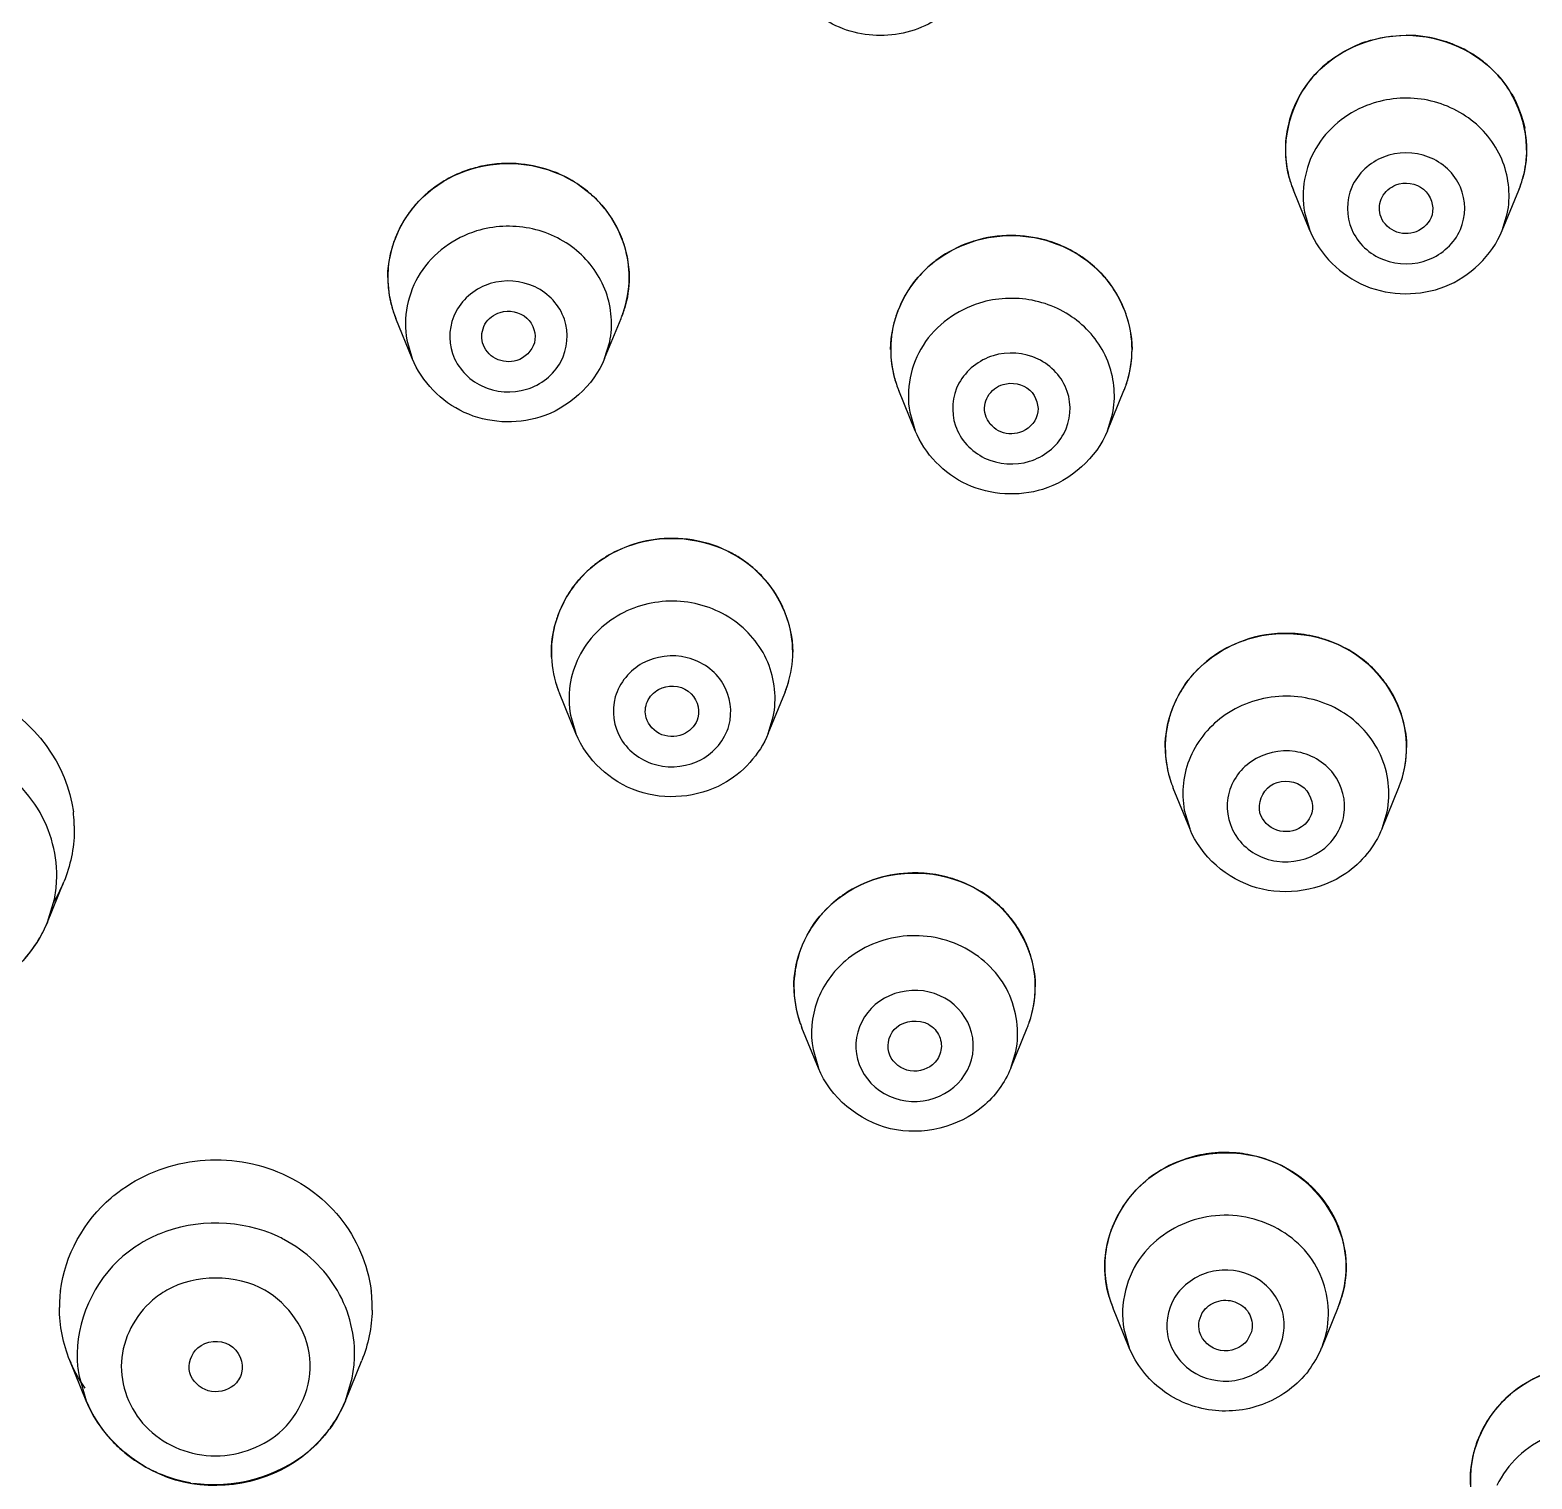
# Model space of a CAD drawing. Header units: millimetres. Extents: x 13495 to 14291, y -4366 to -3315.
# Drawn here: x 13872.386 to 13876.592, y -3799.307 to -3795.25 of the extents above; entities that cross this region are included whole.
import ezdxf

# ---------------------------------------------------------------- set-up
doc = ezdxf.new("R2010")
doc.units = ezdxf.units.MM
doc.header["$LTSCALE"] = 0.1
doc.layers.add('1', color=7, linetype='Continuous')

msp = doc.modelspace()

# ---------------------------------------------------------------- linework, layer by layer
at = {"layer": '1', "color": 7, "linetype": 'Continuous'}
for p, q in [((13875.9697, -3795.8113), (13875.9237, -3795.6986)), ((13876.5085, -3795.8113), (13876.5544, -3795.6986)), ((13875.9546, -3795.7596), (13875.9697, -3795.8113)), ((13876.5085, -3795.8113), (13876.5226, -3795.7645)), ((13873.4563, -3796.17), (13873.4103, -3796.0573)), ((13873.995, -3796.17), (13874.041, -3796.0573)), ((13873.4412, -3796.1183), (13873.4563, -3796.17)), ((13873.995, -3796.17), (13874.0092, -3796.1233)), ((13874.8644, -3796.3718), (13874.8184, -3796.2591)), ((13875.4032, -3796.3718), (13875.4491, -3796.2591)), ((13874.8493, -3796.3201), (13874.8644, -3796.3718)), ((13875.4032, -3796.3718), (13875.4173, -3796.3251)), ((13873.8461, -3797.0057), (13873.8458, -3796.9923)), ((13873.9144, -3797.2197), (13873.8684, -3797.1071)), ((13874.4531, -3797.2197), (13874.4991, -3797.1071)), ((13873.8992, -3797.1681), (13873.9144, -3797.2197)), ((13874.4531, -3797.2197), (13874.4673, -3797.173)), ((13875.6332, -3797.4859), (13875.5872, -3797.3732)), ((13876.1719, -3797.4859), (13876.2179, -3797.3732)), ((13875.6181, -3797.4342), (13875.6332, -3797.4859)), ((13876.1719, -3797.4859), (13876.1861, -3797.4392)), ((13872.4348, -3797.7477), (13872.4808, -3797.635)), ((13872.4348, -3797.7477), (13872.4541, -3797.6839)), ((13874.5935, -3798.1566), (13874.5475, -3798.0439)), ((13875.1323, -3798.1566), (13875.1782, -3798.0439)), ((13874.5784, -3798.1049), (13874.5935, -3798.1566)), ((13875.1323, -3798.1566), (13875.1464, -3798.1099)), ((13875.464, -3798.9396), (13875.418, -3798.8269)), ((13876.0028, -3798.9396), (13876.0487, -3798.8269)), ((13875.4489, -3798.8879), (13875.464, -3798.9396)), ((13875.806, -3798.8954), (13875.7941, -3798.9191)), ((13872.5435, -3799.0884), (13872.4975, -3798.9757)), ((13873.2689, -3799.0884), (13873.3148, -3798.9757)), ((13872.5233, -3799.0197), (13872.5435, -3799.0884)), ((13873.2689, -3799.0884), (13873.2881, -3799.0246))]:
    msp.add_line(p, q, dxfattribs=at)
for centre, radius, start, end in [((13876.2371, -3795.6146), 0.3497, 109.6451, 111.3667), ((13876.2377, -3795.6161), 0.3513, 108.5006, 109.6457), ((13876.2389, -3795.6225), 0.3579, 72.7497, 89.9753), ((13876.2407, -3795.6152), 0.3504, 67.2822, 72.6774), ((13876.2433, -3795.6092), 0.3438, 54.8268, 67.2935), ((13876.2478, -3795.6023), 0.3356, 48.6845, 54.7818), ((13876.2231, -3795.5942), 0.3247, 132.1276, 146.1615), ((13876.228, -3795.5995), 0.332, 127.8641, 132.1505), ((13876.2544, -3795.5949), 0.3257, 35.5938, 48.6861), ((13876.216, -3795.589), 0.3159, 146.2357, 152.476), ((13876.2613, -3795.5896), 0.317, 30.242, 35.5442), ((13876.2096, -3795.5856), 0.3087, 152.4807, 165.7174), ((13876.2045, -3795.5838), 0.3034, 172.0253, 188.2681), ((13876.2053, -3795.5843), 0.3042, 165.7641, 171.9662), ((13876.2747, -3795.5838), 0.3023, 8.2984, 11.2729), ((13876.2736, -3795.5838), 0.3034, 352.1284, 8.269), ((13873.7257, -3795.9825), 0.3591, 84.3719, 101.7977), ((13873.7258, -3795.9791), 0.3557, 69.5643, 84.3249), ((13876.2034, -3795.5838), 0.3023, 188.2984, 191.2689), ((13876.2728, -3795.5834), 0.3043, 345.4432, 352.0687), ((13873.7204, -3795.9667), 0.3422, 118.2105, 121.4537), ((13873.7238, -3795.9732), 0.3496, 107.0665, 118.1936), ((13873.7249, -3795.9768), 0.3533, 103.3744, 107.0574), ((13873.7253, -3795.9787), 0.3554, 101.858, 103.3771), ((13873.7281, -3795.9718), 0.3481, 64.7075, 69.5096), ((13873.7307, -3795.9665), 0.3422, 54.3719, 64.72), ((13876.2075, -3795.5828), 0.3065, 191.3069, 202.1994), ((13876.2091, -3795.5822), 0.3081, 195.679, 202.1683), ((13876.2708, -3795.5829), 0.3063, 337.8019, 345.4401), ((13876.269, -3795.5822), 0.3083, 337.8315, 344.1107), ((13873.7347, -3795.9606), 0.3351, 48.6638, 54.3405), ((13873.7404, -3795.9542), 0.3265, 38.5868, 48.67), ((13873.7076, -3795.9513), 0.3221, 138.9231, 143.7612), ((13873.7455, -3795.9499), 0.3199, 32.7029, 38.5582), ((13873.7017, -3795.9471), 0.3149, 143.7404, 157.0232), ((13873.7516, -3795.946), 0.3126, 21.7129, 32.7008), ((13873.6956, -3795.9441), 0.3081, 157.0909, 163.5264), ((13873.757, -3795.9437), 0.3068, 16.4595, 21.6839), ((13875.1314, -3796.1734), 0.3479, 107.0614, 107.5683), ((13875.1339, -3796.183), 0.3579, 90.0248, 106.9921), ((13875.1337, -3796.1831), 0.3579, 74.229, 89.9803), ((13875.1351, -3796.1766), 0.3513, 69.0581, 74.1742), ((13873.6918, -3795.943), 0.3041, 163.5275, 169.8375), ((13873.7592, -3795.9429), 0.3044, 0.0603, 16.4282), ((13875.1372, -3796.1715), 0.3457, 58.0655, 69.0703), ((13875.1408, -3796.1653), 0.3386, 51.9921, 58.0306), ((13873.6902, -3795.9426), 0.3025, 176.1303, 182.9645), ((13873.69, -3795.9426), 0.3023, 169.8533, 176.1291), ((13875.1203, -3796.1572), 0.3282, 129.23, 140.6727), ((13875.125, -3796.1628), 0.3356, 123.636, 129.2489), ((13875.1464, -3796.1581), 0.3295, 41.2658, 51.9987), ((13873.6923, -3795.9422), 0.3046, 180.0679, 195.4631), ((13873.6887, -3795.9427), 0.301, 182.9685, 186.3478), ((13875.1142, -3796.1519), 0.3202, 140.7216, 147.5359), ((13875.1518, -3796.1532), 0.3222, 34.991, 41.2327), ((13873.6907, -3795.9424), 0.303, 186.3611, 193.0864), ((13875.1076, -3796.1477), 0.3123, 147.5265, 158.3448), ((13875.1584, -3796.1486), 0.3141, 23.2594, 34.9883), ((13873.6941, -3795.9416), 0.3065, 193.0881, 200.1384), ((13873.6932, -3795.9419), 0.3056, 195.4758, 202.1691), ((13873.6947, -3795.9414), 0.3071, 200.1377, 202.1892), ((13873.7563, -3795.9412), 0.3075, 339.0452, 340.2425), ((13873.7584, -3795.9421), 0.3052, 339.7138, 343.326), ((13875.1029, -3796.1456), 0.3072, 158.3877, 165.7822), ((13875.1644, -3796.1458), 0.3075, 17.6338, 23.2247), ((13873.7554, -3795.9408), 0.3084, 337.8054, 339.0452), ((13875.0991, -3796.1446), 0.3033, 165.785, 172.3714), ((13875.1669, -3796.1448), 0.3048, 0.0741, 17.5953), ((13875.0986, -3796.1444), 0.3027, 176.5673, 184.1993), ((13875.0972, -3796.1443), 0.3013, 172.3855, 176.5632), ((13875.1005, -3796.144), 0.3046, 180.073, 195.2904), ((13875.0977, -3796.1444), 0.3018, 184.2017, 189.5152), ((13875.1671, -3796.144), 0.3046, 344.6539, 359.9265), ((13875.1, -3796.1439), 0.3042, 189.5338, 196.6901), ((13875.1007, -3796.144), 0.3049, 195.2833, 199.0202), ((13875.1033, -3796.143), 0.3076, 196.6848, 200.5837), ((13875.1043, -3796.1426), 0.3087, 200.5825, 202.1823), ((13875.1639, -3796.1428), 0.308, 337.8046, 340.0712), ((13875.1653, -3796.1433), 0.3066, 340.0717, 341.6099), ((13875.1669, -3796.144), 0.3049, 340.9775, 344.6607), ((13874.1836, -3797.0286), 0.3555, 95.6749, 111.3868), ((13874.1836, -3797.0323), 0.3591, 78.8668, 95.6313), ((13874.1843, -3797.0271), 0.3539, 73.3809, 78.8138), ((13874.1776, -3797.0145), 0.3402, 118.6074, 123.7392), ((13874.1806, -3797.0202), 0.3466, 112.2448, 118.5928), ((13874.1816, -3797.0224), 0.3489, 111.4559, 112.2523), ((13874.1858, -3797.0224), 0.349, 61.7328, 73.3921), ((13874.1889, -3797.0162), 0.3421, 55.2983, 61.695), ((13874.1692, -3797.0043), 0.3269, 130.782, 139.9492), ((13874.176, -3797.0121), 0.3373, 123.7297, 130.7775), ((13874.1944, -3797.0083), 0.3324, 43.9312, 55.3052), ((13874.1641, -3796.9998), 0.3201, 139.9662, 147.1702), ((13874.1998, -3797.0028), 0.3247, 37.2705, 43.8937), ((13874.207, -3796.9973), 0.3157, 24.8048, 37.2669), ((13874.1582, -3796.9959), 0.3131, 147.1842, 156.8417), ((13874.1536, -3796.9939), 0.308, 156.854, 164.0132), ((13874.2136, -3796.994), 0.3083, 18.8078, 24.7639), ((13874.1494, -3796.9926), 0.3036, 164.0382, 174.4585), ((13874.1481, -3796.9924), 0.3023, 174.469, 180.0184), ((13875.9026, -3797.2967), 0.3575, 85.8821, 107.001), ((13875.9027, -3797.2956), 0.3563, 75.0955, 85.8853), ((13875.9034, -3797.2923), 0.353, 68.9709, 75.0712), ((13875.906, -3797.2855), 0.3457, 58.8036, 68.9793), ((13874.1466, -3796.9924), 0.3008, 180.0226, 181.107), ((13874.146, -3796.9924), 0.3002, 181.1069, 182.5412), ((13874.217, -3796.9919), 0.3047, 342.6746, 359.9296), ((13875.8928, -3797.2754), 0.3337, 124.4601, 125.3188), ((13875.9094, -3797.2797), 0.3389, 52.3061, 58.7759), ((13875.9149, -3797.2725), 0.3299, 41.8087, 52.3061), ((13875.9202, -3797.2676), 0.3227, 35.3069, 41.7831), ((13874.1511, -3796.9918), 0.3053, 196.5145, 200.2832), ((13874.1532, -3796.9908), 0.3076, 200.5387, 202.2038), ((13874.2162, -3796.9916), 0.3056, 337.831, 344.6296), ((13874.2144, -3796.9909), 0.3075, 337.7994, 341.4927), ((13874.2166, -3796.9917), 0.3051, 341.4961, 342.6457), ((13875.8763, -3797.2617), 0.3123, 147.3761, 159.1691), ((13875.8815, -3797.265), 0.3184, 141.563, 147.388), ((13875.927, -3797.2627), 0.3143, 23.5727, 35.301), ((13875.9331, -3797.2599), 0.3076, 17.8122, 23.5397), ((13875.868, -3797.2587), 0.3034, 166.1343, 174.2641), ((13875.8715, -3797.2596), 0.307, 159.2186, 166.1357), ((13875.9356, -3797.2589), 0.3049, 0.0773, 17.773), ((13875.8652, -3797.2584), 0.3006, 174.2837, 177.3863), ((13875.8671, -3797.2584), 0.3025, 177.3923, 191.4138), ((13875.8693, -3797.2581), 0.3046, 180.0728, 199.037), ((13875.9359, -3797.2581), 0.3046, 340.9362, 359.928), ((13875.9356, -3797.258), 0.305, 341.8094, 359.9205), ((13875.869, -3797.2579), 0.3044, 191.4294, 197.4294), ((13875.8722, -3797.257), 0.3078, 197.4246, 200.4256), ((13875.9337, -3797.2572), 0.307, 339.8941, 341.7736), ((13875.8734, -3797.2565), 0.309, 200.4247, 202.1859), ((13875.9323, -3797.2567), 0.3084, 337.8059, 339.894), ((13872.1167, -3797.4867), 0.3934, 5.9199, 6.9135), ((13872.1199, -3797.4864), 0.3902, 1.1845, 5.9256), ((13872.1243, -3797.4863), 0.3858, 0.0005, 1.1782), ((13872.123, -3797.4863), 0.3871, 358.9778, 359.9997), ((13872.1057, -3797.4818), 0.4052, 328.5605, 336.9445), ((13872.1135, -3797.6158), 0.3474, 348.6976, 356.8981), ((13872.1096, -3797.4835), 0.4009, 336.9599, 337.8015), ((13874.863, -3797.9676), 0.3576, 91.0191, 107.0002), ((13874.8629, -3797.9673), 0.3574, 85.7703, 90.9982), ((13874.863, -3797.9662), 0.3563, 74.9773, 85.7741), ((13874.8637, -3797.9629), 0.3528, 68.7705, 74.9522), ((13874.8664, -3797.9561), 0.3455, 58.6505, 68.7799), ((13874.8537, -3797.9471), 0.335, 125.4005, 130.3711), ((13874.8556, -3797.9497), 0.3382, 124.0082, 125.4071), ((13874.8698, -3797.9502), 0.3388, 52.0152, 58.6218), ((13874.8754, -3797.9431), 0.3297, 41.6907, 52.0173), ((13874.8463, -3797.9392), 0.324, 137.5466, 144.27), ((13874.8496, -3797.9422), 0.3285, 130.3834, 137.5541), ((13874.8808, -3797.938), 0.3223, 34.9166, 41.6644), ((13872.1025, -3797.6121), 0.3589, 328.8579, 337.8076), ((13874.8383, -3797.9334), 0.3142, 144.2783, 155.9199), ((13874.8875, -3797.9333), 0.3141, 23.7675, 34.907), ((13872.0943, -3797.6067), 0.3687, 316.99, 328.8067), ((13874.8322, -3797.9305), 0.3075, 155.9531, 161.9396), ((13874.8927, -3797.9309), 0.3084, 17.3397, 23.7421), ((13874.8964, -3797.9295), 0.3044, 3.7657, 17.3099), ((13874.8296, -3797.9288), 0.3046, 180.0727, 199.037), ((13874.8962, -3797.9288), 0.3046, 340.9362, 359.928), ((13874.8956, -3797.9287), 0.3052, 341.1474, 358.6509), ((13874.8995, -3797.9292), 0.3013, 359.9859, 3.7376), ((13874.9011, -3797.9292), 0.2997, 358.7271, 359.4179), ((13874.9007, -3797.9292), 0.3001, 359.4179, 359.9836), ((13874.8309, -3797.9282), 0.3061, 198.6121, 199.747), ((13874.895, -3797.9283), 0.3059, 340.5449, 341.1202), ((13874.8324, -3797.9277), 0.3077, 199.7481, 202.1979), ((13874.8935, -3797.9277), 0.3075, 337.803, 340.5429), ((13875.7333, -3798.7495), 0.3565, 96.2328, 101.2722), ((13875.7334, -3798.7515), 0.3586, 83.6312, 96.213), ((13875.7334, -3798.7502), 0.3572, 78.6198, 83.6174), ((13872.8894, -3798.8445), 0.4265, 129.1, 130.3793), ((13875.7152, -3798.7209), 0.322, 139.1737, 142.4285), ((13875.7175, -3798.7228), 0.325, 137.5862, 139.1765), ((13875.7494, -3798.7226), 0.3247, 38.3459, 43.6704), ((13875.7559, -3798.7176), 0.3165, 24.6874, 38.3585), ((13875.7005, -3798.7127), 0.3051, 160.131, 174.8733), ((13875.7012, -3798.713), 0.3059, 158.7364, 160.1227), ((13875.7629, -3798.714), 0.3087, 19.0762, 24.6241), ((13872.902, -3798.9868), 0.3969, 112.9821, 114.0281), ((13872.9114, -3798.9853), 0.3951, 62.0241, 64.5814), ((13875.6965, -3798.7121), 0.3011, 174.9279, 177.9099), ((13875.6981, -3798.7121), 0.3026, 177.913, 191.4081), ((13872.8618, -3798.8274), 0.3935, 173.0803, 173.9615), ((13872.9003, -3799.0084), 0.2647, 119.8289, 130.3157), ((13872.9507, -3798.8274), 0.3935, 5.9838, 6.9153), ((13875.7011, -3798.7113), 0.3057, 191.4393, 200.3945), ((13872.8581, -3798.8271), 0.3899, 173.9534, 179.9876), ((13872.9537, -3798.8271), 0.3904, 1.1351, 5.9894), ((13872.958, -3798.827), 0.3861, 358.9084, 1.1289), ((13875.7012, -3798.7116), 0.3057, 196.2987, 201.1462), ((13875.7039, -3798.7103), 0.3087, 200.3844, 201.675), ((13875.7043, -3798.7102), 0.3091, 201.6748, 202.1866), ((13875.7635, -3798.7105), 0.3081, 337.8051, 338.4154), ((13875.7639, -3798.7107), 0.3077, 338.4153, 339.6021), ((13875.7652, -3798.7115), 0.3061, 338.9704, 343.3072), ((13875.7604, -3798.8407), 0.2618, 337.8044, 348.5082), ((13875.7442, -3798.8338), 0.2793, 322.4401, 337.7456), ((13872.868, -3798.8245), 0.4002, 202.1981, 203.2355), ((13872.8742, -3798.8216), 0.407, 203.2699, 214.6022), ((13872.8653, -3798.9564), 0.3479, 183.0216, 190.4852), ((13872.9472, -3798.9565), 0.3476, 348.6964, 356.9251), ((13872.9445, -3798.8247), 0.3999, 336.8385, 337.8087), ((13872.8774, -3798.9519), 0.3607, 202.2227, 215.021), ((13872.9334, -3798.9509), 0.3625, 324.2552, 333.7299), ((13872.9397, -3798.9542), 0.3555, 333.7541, 337.8191), ((13872.8864, -3798.9455), 0.3718, 215.0418, 224.2112), ((13872.9303, -3798.9487), 0.3664, 322.8604, 324.2657), ((13872.892, -3798.9399), 0.3797, 224.2233, 231.5897), ((13872.9221, -3798.942), 0.3769, 310.3691, 321.8436), ((13872.9291, -3798.9479), 0.3678, 321.8833, 322.8603), ((13876.7268, -3799.3085), 0.3077, 159.0556, 166.9765), ((13876.727, -3799.3085), 0.3078, 154.7649, 159.059), ((13872.8996, -3798.9301), 0.3921, 231.6071, 242.5432), ((13876.7222, -3799.3074), 0.3029, 166.9838, 171.0952), ((13872.9015, -3798.9266), 0.396, 242.5408, 246.7352), ((13876.7214, -3799.3071), 0.3021, 175.6843, 183.1468), ((13876.7205, -3799.307), 0.3012, 171.1034, 175.6805), ((13872.9055, -3798.9167), 0.4068, 246.7694, 260.0756)]:
    msp.add_arc(centre, radius, start, end, dxfattribs=at)
for points, knots in [([(13890.4964, -3803.3838), (13891.7025, -3802.0103), (13893.5812, -3798.7628), (13894.181, -3793.1935), (13892.4539, -3787.8406), (13888.6966, -3783.5616), (13883.5237, -3780.9851), (13877.7181, -3780.471), (13872.142, -3782.0794), (13869.0826, -3784.4668), (13867.869, -3785.8853)], [0, 0, 0, 0, 0.12306, 0.244548, 0.366574, 0.490907, 0.617911, 0.74639, 0.874326, 1, 1, 1, 1]), ([(13874.7671, -3795.2653), (13874.7107, -3795.2653), (13874.5957, -3795.2323), (13874.5189, -3795.1396), (13874.4977, -3795.0879)], [0, 0, 0, 0, 0.502479, 1, 1, 1, 1]), ([(13875.0365, -3795.0879), (13875.0154, -3795.1396), (13874.9386, -3795.2323), (13874.8236, -3795.2653), (13874.7671, -3795.2653)], [0, 0, 0, 0, 0.497525, 1, 1, 1, 1]), ([(13875.9124, -3795.6655), (13875.887, -3795.5748), (13875.9344, -3795.3517), (13876.1406, -3795.2646), (13876.2391, -3795.2646)], [0, 0, 0, 0, 0.488965, 1, 1, 1, 1]), ([(13876.2391, -3795.2646), (13876.3377, -3795.2646), (13876.5444, -3795.352), (13876.5913, -3795.5758), (13876.5655, -3795.6666)], [0, 0, 0, 0, 0.511025, 1, 1, 1, 1]), ([(13876.1286, -3795.4613), (13876.0707, -3795.4839), (13875.9672, -3795.5678), (13875.9438, -3795.7003), (13875.9546, -3795.7596)], [0, 0, 0, 0, 0.507705, 1, 1, 1, 1]), ([(13876.5226, -3795.7645), (13876.5322, -3795.7171), (13876.5235, -3795.6135), (13876.4284, -3795.4901), (13876.2825, -3795.4301), (13876.1762, -3795.4427), (13876.1286, -3795.4613)], [0, 0, 0, 0, 0.242358, 0.489489, 0.743723, 1, 1, 1, 1]), ([(13873.3877, -3795.9426), (13873.3877, -3795.8552), (13873.476, -3795.6701), (13873.6703, -3795.6161), (13873.761, -3795.6251)], [0, 0, 0, 0, 0.48951, 1, 1, 1, 1]), ([(13873.761, -3795.6251), (13873.8404, -3795.633), (13873.9973, -3795.7042), (13874.0636, -3795.8657), (13874.0636, -3795.9426)], [0, 0, 0, 0, 0.509525, 1, 1, 1, 1]), ([(13876.1761, -3795.6055), (13876.138, -3795.6204), (13876.0705, -3795.6812), (13876.0711, -3795.8173), (13876.1711, -3795.909), (13876.263, -3795.9082), (13876.3021, -3795.8929)], [0, 0, 0, 0, 0.250051, 0.492862, 0.742906, 1, 1, 1, 1]), ([(13876.3021, -3795.8929), (13876.3401, -3795.878), (13876.4077, -3795.8172), (13876.407, -3795.681), (13876.307, -3795.5894), (13876.2152, -3795.5902), (13876.1761, -3795.6055)], [0, 0, 0, 0, 0.250051, 0.492862, 0.742906, 1, 1, 1, 1]), ([(13876.1665, -3795.767), (13876.1621, -3795.751), (13876.1661, -3795.7138), (13876.1945, -3795.69), (13876.2104, -3795.6837)], [0, 0, 0, 0, 0.492269, 1, 1, 1, 1]), ([(13876.2104, -3795.6837), (13876.2348, -3795.6742), (13876.2979, -3795.6812), (13876.3183, -3795.7429), (13876.3117, -3795.767)], [0, 0, 0, 0, 0.512596, 1, 1, 1, 1]), ([(13874.0092, -3796.1233), (13874.0184, -3796.0776), (13874.0111, -3795.9781), (13873.9235, -3795.8568), (13873.7862, -3795.7927), (13873.6836, -3795.7982), (13873.6364, -3795.8126)], [0, 0, 0, 0, 0.242536, 0.489452, 0.743343, 1, 1, 1, 1]), ([(13876.2678, -3795.8146), (13876.2485, -3795.8222), (13876.2024, -3795.8215), (13876.1718, -3795.7863), (13876.1665, -3795.767)], [0, 0, 0, 0, 0.5084, 1, 1, 1, 1]), ([(13873.6364, -3795.8126), (13873.5735, -3795.8319), (13873.4577, -3795.9146), (13873.4297, -3796.0557), (13873.4412, -3796.1183)], [0, 0, 0, 0, 0.508422, 1, 1, 1, 1]), ([(13874.7958, -3796.1444), (13874.7958, -3796.0622), (13874.8727, -3795.8889), (13875.0483, -3795.8252), (13875.1338, -3795.8252)], [0, 0, 0, 0, 0.489924, 1, 1, 1, 1]), ([(13875.1338, -3795.8252), (13875.2193, -3795.8252), (13875.3949, -3795.8889), (13875.4717, -3796.0622), (13875.4717, -3796.1444)], [0, 0, 0, 0, 0.510077, 1, 1, 1, 1]), ([(13875.9697, -3795.8113), (13875.9974, -3795.8791), (13876.1146, -3795.9959), (13876.2787, -3795.9952), (13876.3476, -3795.9682)], [0, 0, 0, 0, 0.497447, 1, 1, 1, 1]), ([(13873.6748, -3795.96), (13873.6355, -3795.972), (13873.5634, -3796.0274), (13873.5524, -3796.1631), (13873.6449, -3796.2624), (13873.7364, -3796.2681), (13873.7765, -3796.2558)], [0, 0, 0, 0, 0.251163, 0.494065, 0.742992, 1, 1, 1, 1]), ([(13873.7765, -3796.2558), (13873.8158, -3796.2438), (13873.8879, -3796.1885), (13873.8989, -3796.0528), (13873.8064, -3795.9534), (13873.7149, -3795.9477), (13873.6748, -3795.96)], [0, 0, 0, 0, 0.251163, 0.494065, 0.742992, 1, 1, 1, 1]), ([(13875.4173, -3796.3251), (13875.4266, -3796.2794), (13875.4193, -3796.1799), (13875.3317, -3796.0586), (13875.1944, -3795.9945), (13875.0917, -3796), (13875.0446, -3796.0144)], [0, 0, 0, 0, 0.242536, 0.489452, 0.743343, 1, 1, 1, 1]), ([(13873.653, -3796.1257), (13873.6484, -3796.1089), (13873.6535, -3796.0693), (13873.6852, -3796.0458), (13873.7025, -3796.0405)], [0, 0, 0, 0, 0.491531, 1, 1, 1, 1]), ([(13873.7025, -3796.0405), (13873.7268, -3796.0331), (13873.7865, -3796.0432), (13873.8046, -3796.1024), (13873.7982, -3796.1258)], [0, 0, 0, 0, 0.512468, 1, 1, 1, 1]), ([(13875.0446, -3796.0144), (13874.9817, -3796.0337), (13874.8659, -3796.1164), (13874.8379, -3796.2575), (13874.8493, -3796.3201)], [0, 0, 0, 0, 0.508422, 1, 1, 1, 1]), ([(13873.7488, -3796.1753), (13873.7299, -3796.1811), (13873.6864, -3796.1781), (13873.6581, -3796.1442), (13873.653, -3796.1257)], [0, 0, 0, 0, 0.508582, 1, 1, 1, 1]), ([(13873.8132, -3796.3343), (13873.7457, -3796.355), (13873.5911, -3796.3469), (13873.4826, -3796.2347), (13873.4563, -3796.17)], [0, 0, 0, 0, 0.502607, 1, 1, 1, 1]), ([(13875.0829, -3796.1618), (13875.0437, -3796.1739), (13874.9716, -3796.2292), (13874.9605, -3796.3649), (13875.053, -3796.4642), (13875.1445, -3796.47), (13875.1847, -3796.4576)], [0, 0, 0, 0, 0.251163, 0.494065, 0.742992, 1, 1, 1, 1]), ([(13875.1847, -3796.4576), (13875.2239, -3796.4456), (13875.296, -3796.3903), (13875.3071, -3796.2546), (13875.2146, -3796.1552), (13875.1231, -3796.1495), (13875.0829, -3796.1618)], [0, 0, 0, 0, 0.251163, 0.494065, 0.742992, 1, 1, 1, 1]), ([(13875.0612, -3796.3275), (13875.0566, -3796.3107), (13875.0617, -3796.2711), (13875.0934, -3796.2476), (13875.1106, -3796.2424)], [0, 0, 0, 0, 0.491531, 1, 1, 1, 1]), ([(13875.1106, -3796.2424), (13875.1349, -3796.2349), (13875.1946, -3796.245), (13875.2128, -3796.3042), (13875.2064, -3796.3276)], [0, 0, 0, 0, 0.512468, 1, 1, 1, 1]), ([(13875.157, -3796.3771), (13875.138, -3796.3829), (13875.0946, -3796.3799), (13875.0662, -3796.346), (13875.0612, -3796.3275)], [0, 0, 0, 0, 0.508582, 1, 1, 1, 1]), ([(13875.2213, -3796.5361), (13875.1539, -3796.5568), (13874.9992, -3796.5487), (13874.8908, -3796.4365), (13874.8644, -3796.3718)], [0, 0, 0, 0, 0.502607, 1, 1, 1, 1]), ([(13873.8458, -3796.9923), (13873.8458, -3796.9155), (13873.9121, -3796.7539), (13874.069, -3796.6827), (13874.1484, -3796.6749)], [0, 0, 0, 0, 0.490475, 1, 1, 1, 1]), ([(13874.1484, -3796.6749), (13874.2391, -3796.6659), (13874.4334, -3796.7198), (13874.5217, -3796.9049), (13874.5217, -3796.9923)], [0, 0, 0, 0, 0.510491, 1, 1, 1, 1]), ([(13874.4673, -3797.173), (13874.4774, -3797.1228), (13874.4662, -3797.0122), (13874.358, -3796.8859), (13874.1982, -3796.8343), (13874.0868, -3796.8597), (13874.0394, -3796.8856)], [0, 0, 0, 0, 0.242175, 0.48975, 0.744521, 1, 1, 1, 1]), ([(13874.0394, -3796.8856), (13873.9902, -3796.9124), (13873.9061, -3796.996), (13873.8894, -3797.1144), (13873.8992, -3797.1681)], [0, 0, 0, 0, 0.506456, 1, 1, 1, 1]), ([(13875.7981, -3796.9549), (13875.8958, -3796.9249), (13876.1268, -3796.9525), (13876.2405, -3797.1607), (13876.2405, -3797.2585)], [0, 0, 0, 0, 0.510854, 1, 1, 1, 1]), ([(13875.5646, -3797.2585), (13875.5646, -3797.1923), (13875.6123, -3797.0545), (13875.7328, -3796.9749), (13875.7981, -3796.9549)], [0, 0, 0, 0, 0.491919, 1, 1, 1, 1]), ([(13874.2661, -3797.2923), (13874.3017, -3797.2729), (13874.3606, -3797.2037), (13874.3404, -3797.0691), (13874.2296, -3796.9911), (13874.1383, -3797.0029), (13874.1014, -3797.023)], [0, 0, 0, 0, 0.2482, 0.491261, 0.743142, 1, 1, 1, 1]), ([(13871.8613, -3797.1237), (13871.9833, -3797.0605), (13872.2998, -3797.0487), (13872.4913, -3797.308), (13872.5073, -3797.4393)], [0, 0, 0, 0, 0.509463, 1, 1, 1, 1]), ([(13874.1014, -3797.023), (13874.0658, -3797.0424), (13874.0069, -3797.1116), (13874.027, -3797.2463), (13874.1378, -3797.3242), (13874.2292, -3797.3124), (13874.2661, -3797.2923)], [0, 0, 0, 0, 0.2482, 0.491261, 0.743142, 1, 1, 1, 1]), ([(13874.1112, -3797.1755), (13874.1071, -3797.161), (13874.1095, -3797.1276), (13874.1326, -3797.1037), (13874.1462, -3797.0963)], [0, 0, 0, 0, 0.493555, 1, 1, 1, 1]), ([(13874.1462, -3797.0963), (13874.1705, -3797.0831), (13874.2391, -3797.0843), (13874.2633, -3797.1501), (13874.2563, -3797.1755)], [0, 0, 0, 0, 0.5126, 1, 1, 1, 1]), ([(13876.1861, -3797.4392), (13876.1967, -3797.3867), (13876.1832, -3797.2705), (13876.0642, -3797.1425), (13875.8935, -3797.0988), (13875.7793, -3797.1354), (13875.7329, -3797.1673)], [0, 0, 0, 0, 0.242112, 0.490134, 0.74531, 1, 1, 1, 1]), ([(13874.2212, -3797.219), (13874.2018, -3797.2296), (13874.1516, -3797.2336), (13874.1169, -3797.1963), (13874.1112, -3797.1755)], [0, 0, 0, 0, 0.507873, 1, 1, 1, 1]), ([(13875.7329, -3797.1673), (13875.6908, -3797.1962), (13875.6211, -3797.2778), (13875.6091, -3797.3851), (13875.6181, -3797.4342)], [0, 0, 0, 0, 0.505438, 1, 1, 1, 1]), ([(13874.3259, -3797.361), (13874.2559, -3797.3992), (13874.0767, -3797.417), (13873.9442, -3797.2929), (13873.9144, -3797.2197)], [0, 0, 0, 0, 0.502398, 1, 1, 1, 1]), ([(13875.9993, -3797.5496), (13876.0326, -3797.5268), (13876.0837, -3797.4515), (13876.0483, -3797.3201), (13875.9304, -3797.2538), (13875.8403, -3797.2743), (13875.8058, -3797.298)], [0, 0, 0, 0, 0.246795, 0.490404, 0.743662, 1, 1, 1, 1]), ([(13872.4603, -3797.6346), (13872.4641, -3797.564), (13872.4254, -3797.4149), (13872.3087, -3797.3162), (13872.2427, -3797.2857)], [0, 0, 0, 0, 0.493043, 1, 1, 1, 1]), ([(13875.8058, -3797.298), (13875.7725, -3797.3208), (13875.7214, -3797.3961), (13875.7568, -3797.5275), (13875.8747, -3797.5938), (13875.9648, -3797.5733), (13875.9993, -3797.5496)], [0, 0, 0, 0, 0.246795, 0.490404, 0.743662, 1, 1, 1, 1]), ([(13875.8585, -3797.3665), (13875.8822, -3797.3502), (13875.9549, -3797.3462), (13875.9824, -3797.4153), (13875.9751, -3797.4417)], [0, 0, 0, 0, 0.512417, 1, 1, 1, 1]), ([(13875.9466, -3797.4811), (13875.9274, -3797.4943), (13875.8742, -3797.5025), (13875.836, -3797.4635), (13875.83, -3797.4417)], [0, 0, 0, 0, 0.507286, 1, 1, 1, 1]), ([(13876.0701, -3797.6117), (13876.0006, -3797.6593), (13875.8102, -3797.6929), (13875.6647, -3797.5632), (13875.6332, -3797.4859)], [0, 0, 0, 0, 0.502196, 1, 1, 1, 1]), ([(13874.7584, -3797.6256), (13874.8561, -3797.5956), (13875.0871, -3797.6232), (13875.2008, -3797.8313), (13875.2008, -3797.9292)], [0, 0, 0, 0, 0.510854, 1, 1, 1, 1]), ([(13874.5249, -3797.9292), (13874.5249, -3797.863), (13874.5726, -3797.7252), (13874.6931, -3797.6456), (13874.7584, -3797.6256)], [0, 0, 0, 0, 0.491919, 1, 1, 1, 1]), ([(13875.1464, -3798.1099), (13875.1575, -3798.0552), (13875.1415, -3797.9333), (13875.0114, -3797.8043), (13874.8302, -3797.7695), (13874.7142, -3797.818), (13874.6697, -3797.8559)], [0, 0, 0, 0, 0.24212, 0.490664, 0.746217, 1, 1, 1, 1]), ([(13874.6697, -3797.8559), (13874.6345, -3797.8858), (13874.5784, -3797.964), (13874.5702, -3798.0603), (13874.5784, -3798.1049)], [0, 0, 0, 0, 0.504432, 1, 1, 1, 1]), ([(13874.973, -3798.2101), (13875.0036, -3798.1841), (13875.0461, -3798.1035), (13874.9962, -3797.977), (13874.8724, -3797.9227), (13874.7845, -3797.9519), (13874.7527, -3797.9789)], [0, 0, 0, 0, 0.245527, 0.489967, 0.744455, 1, 1, 1, 1]), ([(13874.7527, -3797.9789), (13874.7221, -3798.0049), (13874.6796, -3798.0855), (13874.7296, -3798.212), (13874.8534, -3798.2663), (13874.9412, -3798.2371), (13874.973, -3798.2101)], [0, 0, 0, 0, 0.245527, 0.489967, 0.744455, 1, 1, 1, 1]), ([(13874.8127, -3798.0419), (13874.8354, -3798.0225), (13874.8946, -3798.0177), (13874.9369, -3798.0654), (13874.9394, -3798.098), (13874.9355, -3798.1123)], [0, 0, 0, 0, 0.498002, 0.752095, 1, 1, 1, 1]), ([(13874.9131, -3798.1471), (13874.8944, -3798.163), (13874.8383, -3798.1759), (13874.7966, -3798.1352), (13874.7903, -3798.1123)], [0, 0, 0, 0, 0.506561, 1, 1, 1, 1]), ([(13875.054, -3798.2643), (13874.9865, -3798.3217), (13874.7858, -3798.3731), (13874.6267, -3798.238), (13874.5935, -3798.1566)], [0, 0, 0, 0, 0.50193, 1, 1, 1, 1]), ([(13875.5644, -3798.4357), (13875.6633, -3798.3818), (13875.9288, -3798.3737), (13876.0713, -3798.6042), (13876.0713, -3798.7122)], [0, 0, 0, 0, 0.510539, 1, 1, 1, 1]), ([(13872.6205, -3798.5135), (13872.6805, -3798.4647), (13872.8305, -3798.3987), (13873.0712, -3798.4221), (13873.2684, -3798.5587), (13873.3323, -3798.7061), (13873.3413, -3798.78)], [0, 0, 0, 0, 0.252446, 0.507211, 0.757116, 1, 1, 1, 1]), ([(13875.3954, -3798.7122), (13875.3954, -3798.63), (13875.4481, -3798.514), (13875.5391, -3798.4495), (13875.5644, -3798.4357)], [0, 0, 0, 0, 0.740468, 1, 1, 1, 1]), ([(13876.0169, -3798.8929), (13876.0289, -3798.8337), (13876.0076, -3798.7003), (13875.8542, -3798.5712), (13875.6537, -3798.5574), (13875.538, -3798.6316), (13875.4998, -3798.6813)], [0, 0, 0, 0, 0.242338, 0.492116, 0.748278, 1, 1, 1, 1]), ([(13873.2943, -3798.9751), (13873.2979, -3798.908), (13873.2635, -3798.7668), (13873.1576, -3798.6688), (13873.0967, -3798.6364)], [0, 0, 0, 0, 0.493559, 1, 1, 1, 1]), ([(13875.8666, -3798.9689), (13875.8909, -3798.9374), (13875.9143, -3798.849), (13875.8379, -3798.7368), (13875.7061, -3798.7074), (13875.6254, -3798.7533), (13875.6002, -3798.7861)], [0, 0, 0, 0, 0.243621, 0.490404, 0.746718, 1, 1, 1, 1]), ([(13873.0833, -3799.1781), (13873.1407, -3799.1292), (13873.214, -3798.9637), (13873.1096, -3798.8165), (13873.0436, -3798.7787)], [0, 0, 0, 0, 0.497803, 1, 1, 1, 1]), ([(13872.7291, -3798.8066), (13872.68, -3798.8483), (13872.6116, -3798.9779), (13872.6919, -3799.1812), (13872.8909, -3799.2684), (13873.0321, -3799.2216), (13873.0833, -3799.1781)], [0, 0, 0, 0, 0.245523, 0.489964, 0.744454, 1, 1, 1, 1]), ([(13875.6002, -3798.7861), (13875.5759, -3798.8176), (13875.5524, -3798.906), (13875.6289, -3799.0182), (13875.7606, -3799.0476), (13875.8414, -3799.0017), (13875.8666, -3798.9689)], [0, 0, 0, 0, 0.243621, 0.490404, 0.746718, 1, 1, 1, 1]), ([(13875.6727, -3798.8359), (13875.6829, -3798.8227), (13875.7139, -3798.8031), (13875.7672, -3798.808), (13875.8067, -3798.844), (13875.8102, -3798.8799), (13875.806, -3798.8954)], [0, 0, 0, 0, 0.252048, 0.5083, 0.757665, 1, 1, 1, 1]), ([(13875.7941, -3798.9191), (13875.7779, -3798.9402), (13875.7172, -3798.9641), (13875.6678, -3798.9205), (13875.6608, -3798.8954)], [0, 0, 0, 0, 0.50459, 1, 1, 1, 1]), ([(13872.856, -3798.9397), (13872.8786, -3798.9205), (13872.9546, -3798.9103), (13872.9862, -3798.9826), (13872.9785, -3799.01)], [0, 0, 0, 0, 0.510087, 1, 1, 1, 1]), ([(13875.9657, -3799.0041), (13875.9351, -3799.0438), (13875.8504, -3799.1078), (13875.6942, -3799.1276), (13875.548, -3799.0695), (13875.4829, -3798.9858), (13875.464, -3798.9396)], [0, 0, 0, 0, 0.249602, 0.500919, 0.751592, 1, 1, 1, 1]), ([(13876.5311, -3799.0699), (13876.5794, -3799.0288), (13876.7027, -3798.9739), (13876.9, -3798.9985), (13877.0552, -3799.1203), (13877.0952, -3799.2464), (13877.0952, -3799.3071)], [0, 0, 0, 0, 0.252881, 0.508033, 0.757545, 1, 1, 1, 1]), ([(13872.9564, -3799.045), (13872.9379, -3799.0607), (13872.8821, -3799.0734), (13872.84, -3799.0332), (13872.8336, -3799.0102)], [0, 0, 0, 0, 0.503664, 1, 1, 1, 1]), ([(13873.1642, -3799.2323), (13873.0732, -3799.3097), (13872.8031, -3799.3788), (13872.5881, -3799.1979), (13872.5435, -3799.0884)], [0, 0, 0, 0, 0.502612, 1, 1, 1, 1]), ([(13877.0408, -3799.4878), (13877.0537, -3799.4242), (13877.0261, -3799.2792), (13876.8487, -3799.1527), (13876.6312, -3799.1636), (13876.5219, -3799.2653), (13876.4935, -3799.3256)], [0, 0, 0, 0, 0.242774, 0.493974, 0.750489, 1, 1, 1, 1])]:
    msp.add_open_spline(points, degree=3, knots=knots, dxfattribs=at)
for points in [[(13876.0243, -3795.3374), (13876.0501, -3795.3173), (13876.0792, -3795.3009), (13876.1098, -3795.2889)], [(13876.1262, -3795.283), (13876.1624, -3795.2709), (13876.201, -3795.2646), (13876.2391, -3795.2646)], [(13876.5352, -3795.4299), (13876.5522, -3795.4592), (13876.5646, -3795.4916), (13876.5712, -3795.5248)], [(13873.5418, -3795.6747), (13873.5132, -3795.6922), (13873.4869, -3795.7143), (13873.4648, -3795.7396)], [(13876.3117, -3795.767), (13876.306, -3795.7878), (13876.2879, -3795.8068), (13876.2678, -3795.8146)], [(13876.3476, -3795.9682), (13876.4174, -3795.9409), (13876.4802, -3795.8806), (13876.5085, -3795.8113)], [(13875.0264, -3795.8417), (13874.9957, -3795.8514), (13874.966, -3795.8656), (13874.9391, -3795.8834)], [(13874.0457, -3796.0451), (13874.0574, -3796.0125), (13874.0636, -3795.9773), (13874.0636, -3795.9426)], [(13874.0636, -3795.9426), (13874.0636, -3795.9719), (13874.0592, -3796.0016), (13874.0507, -3796.0297)], [(13873.7982, -3796.1258), (13873.792, -3796.1482), (13873.7711, -3796.1684), (13873.7488, -3796.1753)], [(13873.995, -3796.17), (13873.9642, -3796.2456), (13873.8913, -3796.3103), (13873.8132, -3796.3343)], [(13875.4562, -3796.24), (13875.4664, -3796.2094), (13875.4717, -3796.1767), (13875.4717, -3796.1444)], [(13875.2064, -3796.3276), (13875.2002, -3796.35), (13875.1793, -3796.3703), (13875.157, -3796.3771)], [(13875.4032, -3796.3718), (13875.3723, -3796.4474), (13875.2994, -3796.5121), (13875.2213, -3796.5361)], [(13874.5217, -3796.9923), (13874.5217, -3796.9593), (13874.5161, -3796.9259), (13874.5055, -3796.8946)], [(13875.7981, -3796.9549), (13875.7648, -3796.9651), (13875.7327, -3796.9805), (13875.7039, -3797.0002)], [(13873.8461, -3797.0057), (13873.8475, -3797.0373), (13873.854, -3797.0691), (13873.8651, -3797.0988)], [(13875.6998, -3797.0031), (13875.6745, -3797.021), (13875.6514, -3797.0427), (13875.6321, -3797.067)], [(13874.2563, -3797.1755), (13874.2514, -3797.1935), (13874.2376, -3797.2101), (13874.2212, -3797.219)], [(13874.4531, -3797.2197), (13874.4292, -3797.2784), (13874.3815, -3797.3307), (13874.3259, -3797.361)], [(13875.83, -3797.4417), (13875.8229, -3797.4158), (13875.8364, -3797.3817), (13875.8585, -3797.3665)], [(13875.9751, -3797.4417), (13875.9708, -3797.4573), (13875.96, -3797.472), (13875.9466, -3797.4811)], [(13872.51, -3797.4932), (13872.5092, -3797.5414), (13872.499, -3797.5903), (13872.4808, -3797.635)], [(13876.1719, -3797.4859), (13876.1516, -3797.5359), (13876.1146, -3797.5811), (13876.0701, -3797.6117)], [(13874.7584, -3797.6256), (13874.726, -3797.6355), (13874.6946, -3797.6504), (13874.6665, -3797.6694)], [(13872.4348, -3797.7477), (13872.4028, -3797.8263), (13872.3389, -3797.8962), (13872.2643, -3797.9368)], [(13874.5399, -3797.8352), (13874.5301, -3797.8653), (13874.5249, -3797.8974), (13874.5249, -3797.9292)], [(13874.5249, -3797.9292), (13874.5249, -3797.9618), (13874.5304, -3797.9949), (13874.5408, -3798.0259)], [(13874.7903, -3798.1123), (13874.7838, -3798.0885), (13874.7939, -3798.0578), (13874.8127, -3798.0419)], [(13874.9355, -3798.1123), (13874.9318, -3798.1256), (13874.9236, -3798.1382), (13874.9131, -3798.1471)], [(13875.1323, -3798.1566), (13875.1155, -3798.1977), (13875.0878, -3798.2355), (13875.054, -3798.2643)], [(13875.6636, -3798.3998), (13875.6291, -3798.4067), (13875.5953, -3798.4189), (13875.5644, -3798.4357)], [(13875.9843, -3798.4984), (13875.937, -3798.4488), (13875.8711, -3798.4135), (13875.8039, -3798.4)], [(13875.5644, -3798.4357), (13875.5322, -3798.4533), (13875.5023, -3798.4765), (13875.4775, -3798.5036)], [(13872.4711, -3798.78), (13872.483, -3798.6818), (13872.5378, -3798.5836), (13872.6131, -3798.5196)], [(13875.46, -3798.5245), (13875.4419, -3798.5481), (13875.4269, -3798.5744), (13875.4162, -3798.6021)], [(13873.081, -3798.6285), (13872.9804, -3798.5807), (13872.8496, -3798.5779), (13872.7471, -3798.6214)], [(13876.0713, -3798.7122), (13876.0713, -3798.6787), (13876.0656, -3798.6447), (13876.0547, -3798.6131)], [(13872.7404, -3798.6243), (13872.7065, -3798.6394), (13872.6744, -3798.6595), (13872.6461, -3798.6835)], [(13872.6461, -3798.6835), (13872.5653, -3798.7522), (13872.5124, -3798.8688), (13872.518, -3798.9747)], [(13875.4998, -3798.6813), (13875.4566, -3798.7375), (13875.4362, -3798.8181), (13875.4489, -3798.8879)], [(13873.0436, -3798.7787), (13872.9641, -3798.7331), (13872.8481, -3798.7331), (13872.7687, -3798.7788)], [(13875.4077, -3798.7974), (13875.3997, -3798.7698), (13875.3954, -3798.7409), (13875.3954, -3798.7122)], [(13876.0522, -3798.8179), (13876.0647, -3798.7844), (13876.0713, -3798.748), (13876.0713, -3798.7122)], [(13876.0713, -3798.7122), (13876.0713, -3798.7416), (13876.0669, -3798.7712), (13876.0584, -3798.7994)], [(13872.4975, -3798.9757), (13872.4784, -3798.9289), (13872.4682, -3798.8775), (13872.4682, -3798.827)], [(13873.344, -3798.8343), (13873.3431, -3798.8825), (13873.333, -3798.9312), (13873.3148, -3798.9757)], [(13875.6608, -3798.8954), (13875.6554, -3798.8759), (13875.6604, -3798.8519), (13875.6727, -3798.8359)], [(13872.8336, -3799.0102), (13872.827, -3798.9865), (13872.8372, -3798.9557), (13872.856, -3798.9397)], [(13872.9785, -3799.01), (13872.9748, -3799.0233), (13872.9669, -3799.036), (13872.9564, -3799.045)], [(13876.6192, -3799.0157), (13876.5874, -3799.0292), (13876.5574, -3799.0476), (13876.5311, -3799.0699)], [(13876.4193, -3799.3071), (13876.4193, -3799.2197), (13876.4645, -3799.1265), (13876.5311, -3799.0699)], [(13876.5311, -3799.0699), (13876.4967, -3799.0991), (13876.4678, -3799.1364), (13876.4485, -3799.1773)], [(13873.2689, -3799.0884), (13873.2465, -3799.1433), (13873.2094, -3799.1939), (13873.1642, -3799.2323)], [(13872.8421, -3799.3185), (13872.9528, -3799.3359), (13873.0809, -3799.3018), (13873.1663, -3799.2292)], [(13876.4319, -3799.3934), (13876.4236, -3799.3655), (13876.4193, -3799.3362), (13876.4193, -3799.3071)]]:
    msp.add_open_spline(points, degree=3, dxfattribs=at)

doc.saveas('drawing.dxf')
